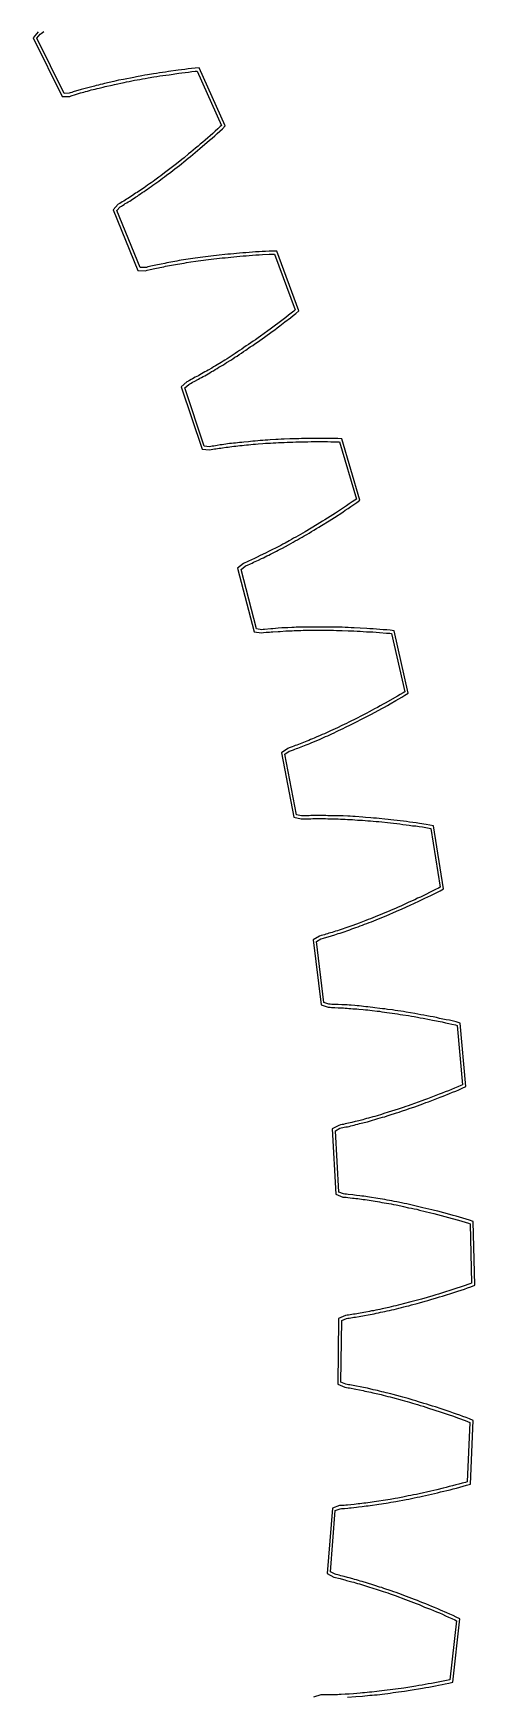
# Model space of a CAD drawing. Extents: x 0 to 2, y 0 to 2.
# Drawn here: x 1.852 to 2, y 0.873 to 1.432 of the extents above; entities that cross this region are included whole.
import ezdxf

# ---------------------------------------------------------------- set-up
doc = ezdxf.new("R2010")
doc.units = 0
doc.layers.get('0').update_dxf_attribs({"linetype": 'CONTINUOUS'})

msp = doc.modelspace()

# ---------------------------------------------------------------- linework, layer by layer
at = {"color": 0}
for points in [[(1.85357, 1.43283), (1.85194, 1.43088), (1.86165, 1.41114), (1.86421, 1.41118), (1.86475, 1.41135), (1.86621, 1.41183), (1.86783, 1.41233), (1.86837, 1.41243), (1.86897, 1.4126), (1.86957, 1.41282), (1.87017, 1.41297), (1.87082, 1.41314), (1.87142, 1.41331), (1.87272, 1.41362), (1.87343, 1.41379), (1.87408, 1.41396), (1.87549, 1.41428), (1.87619, 1.4145), (1.87847, 1.41499), (1.87924, 1.41521), (1.88249, 1.41585), (1.88336, 1.41601), (1.88417, 1.41618), (1.8851, 1.41639), (1.88596, 1.41656), (1.88687, 1.41672), (1.88775, 1.41689), (1.88867, 1.41704), (1.88965, 1.41721), (1.89057, 1.41738), (1.89253, 1.41769), (1.89356, 1.41786), (1.89453, 1.41803), (1.8966, 1.41835), (1.89762, 1.41846), (1.90088, 1.41894), (1.90196, 1.41906), (1.90306, 1.41922), (1.90419, 1.41932), (1.90533, 1.41949), (1.90647, 1.4196), (1.90713, 1.41965), (1.91531, 1.40142), (1.91488, 1.40099), (1.91401, 1.40022), (1.91314, 1.39942), (1.91233, 1.39865), (1.91146, 1.39794), (1.91064, 1.39719), (1.90983, 1.39649), (1.90896, 1.39578), (1.90815, 1.39507), (1.90739, 1.39442), (1.90657, 1.39372), (1.90576, 1.39307), (1.905, 1.39242), (1.90419, 1.39182), (1.90267, 1.39051), (1.90192, 1.38997), (1.90121, 1.38938), (1.89968, 1.38818), (1.89615, 1.38547), (1.89486, 1.38449), (1.89415, 1.38401), (1.89285, 1.38303), (1.89225, 1.3826), (1.8916, 1.38216), (1.891, 1.38173), (1.89035, 1.38129), (1.88981, 1.38086), (1.88921, 1.38043), (1.88803, 1.37967), (1.88693, 1.37891), (1.88639, 1.37858), (1.88531, 1.37782), (1.88482, 1.3775), (1.88428, 1.37717), (1.88379, 1.37684), (1.88331, 1.37657), (1.88286, 1.3763), (1.88238, 1.37598), (1.88189, 1.37571), (1.88103, 1.37516), (1.88053, 1.37489), (1.87879, 1.37305), (1.88715, 1.35265), (1.88971, 1.35254), (1.89031, 1.3527), (1.89128, 1.35292), (1.89182, 1.35303), (1.89231, 1.35319), (1.8929, 1.3533), (1.89344, 1.35341), (1.89404, 1.35352), (1.89458, 1.35368), (1.89518, 1.35379), (1.89583, 1.3539), (1.89643, 1.35406), (1.89774, 1.35427), (1.89844, 1.35444), (1.89908, 1.35455), (1.9005, 1.35476), (1.90121, 1.35493), (1.90196, 1.35503), (1.90267, 1.35514), (1.90349, 1.35531), (1.905, 1.35552), (1.90662, 1.35574), (1.90744, 1.3559), (1.91178, 1.35645), (1.91456, 1.35677), (1.91553, 1.35688), (1.9165, 1.35693), (1.91943, 1.35726), (1.92046, 1.35737), (1.9215, 1.35742), (1.92253, 1.35753), (1.92356, 1.35758), (1.92464, 1.35769), (1.92572, 1.35775), (1.92681, 1.35786), (1.92796, 1.35791), (1.92904, 1.35796), (1.93132, 1.35807), (1.93251, 1.35813), (1.93311, 1.35813), (1.94011, 1.33941), (1.93961, 1.33898), (1.93869, 1.33827), (1.93782, 1.33757), (1.9369, 1.33686), (1.93604, 1.33621), (1.93511, 1.3355), (1.93251, 1.33355), (1.93169, 1.33295), (1.93083, 1.3323), (1.92839, 1.33051), (1.92757, 1.32997), (1.92676, 1.32937), (1.92594, 1.32883), (1.92518, 1.32829), (1.92437, 1.32775), (1.92361, 1.32726), (1.92285, 1.32671), (1.9221, 1.32623), (1.92139, 1.32574), (1.92063, 1.32525), (1.91992, 1.32476), (1.91922, 1.32433), (1.91851, 1.32384), (1.91781, 1.32341), (1.91715, 1.32297), (1.91644, 1.32254), (1.91581, 1.32216), (1.91515, 1.32172), (1.91385, 1.32096), (1.91325, 1.32058), (1.9126, 1.3202), (1.912, 1.31982), (1.91081, 1.31917), (1.91026, 1.31885), (1.90967, 1.31852), (1.90858, 1.31787), (1.90804, 1.3176), (1.9075, 1.31728), (1.90701, 1.317), (1.90647, 1.31673), (1.90549, 1.31619), (1.90506, 1.31597), (1.90457, 1.3157), (1.90414, 1.31548), (1.90365, 1.31521), (1.90175, 1.31348), (1.90875, 1.29259), (1.91129, 1.29232), (1.91183, 1.29243), (1.91233, 1.29253), (1.91288, 1.29264), (1.91342, 1.2927), (1.91396, 1.29281), (1.9145, 1.29286), (1.91504, 1.29297), (1.91564, 1.29302), (1.91683, 1.29324), (1.91749, 1.29329), (1.91808, 1.2934), (1.91872, 1.29346), (1.91943, 1.29357), (1.92008, 1.29362), (1.92079, 1.29373), (1.92144, 1.29378), (1.92219, 1.29384), (1.9229, 1.29395), (1.92367, 1.294), (1.92437, 1.29405), (1.92518, 1.29416), (1.92594, 1.29422), (1.92676, 1.29427), (1.92757, 1.29438), (1.92919, 1.29449), (1.93007, 1.29454), (1.93087, 1.2946), (1.93181, 1.29465), (1.93267, 1.29471), (1.9336, 1.29476), (1.93446, 1.29481), (1.93544, 1.29487), (1.93636, 1.29487), (1.93733, 1.29492), (1.93826, 1.29498), (1.93924, 1.29498), (1.94026, 1.29503), (1.94125, 1.29503), (1.94228, 1.29508), (1.94433, 1.29508), (1.94542, 1.29514), (1.9509, 1.29514), (1.95204, 1.29508), (1.95318, 1.29508), (1.95432, 1.29503), (1.95497, 1.29503), (1.96067, 1.27582), (1.96018, 1.27544), (1.95921, 1.27485), (1.95828, 1.2742), (1.95731, 1.27355), (1.95637, 1.27289), (1.95361, 1.2711), (1.95275, 1.27056), (1.95182, 1.26997), (1.95096, 1.26942), (1.95008, 1.26883), (1.94922, 1.26834), (1.94749, 1.26725), (1.94342, 1.26481), (1.9426, 1.26438), (1.94185, 1.26389), (1.94032, 1.26302), (1.93956, 1.26264), (1.93881, 1.26221), (1.9381, 1.26177), (1.93668, 1.26101), (1.93593, 1.26063), (1.93528, 1.26025), (1.93457, 1.25987), (1.93132, 1.25825), (1.93012, 1.2576), (1.92833, 1.25678), (1.92725, 1.25624), (1.92665, 1.25597), (1.92617, 1.25575), (1.92563, 1.25548), (1.92269, 1.25418), (1.92068, 1.25255), (1.92626, 1.23123), (1.92876, 1.23085), (1.92936, 1.2309), (1.93033, 1.23101), (1.93087, 1.23107), (1.93147, 1.23107), (1.93201, 1.23117), (1.93257, 1.23117), (1.93435, 1.23134), (1.935, 1.23134), (1.93696, 1.2315), (1.93767, 1.2315), (1.93832, 1.23155), (1.93901, 1.23155), (1.93978, 1.23161), (1.94049, 1.23166), (1.94194, 1.23166), (1.94276, 1.23172), (1.94515, 1.23172), (1.94596, 1.23177), (1.94937, 1.23177), (1.95025, 1.23172), (1.95301, 1.23172), (1.95394, 1.23166), (1.95589, 1.23166), (1.95785, 1.23155), (1.95888, 1.2315), (1.95985, 1.2315), (1.96089, 1.23139), (1.96197, 1.23139), (1.963, 1.23134), (1.96408, 1.23123), (1.96625, 1.23112), (1.96733, 1.23101), (1.96847, 1.23096), (1.97076, 1.23074), (1.9719, 1.23069), (1.9725, 1.23058), (1.97694, 1.21105), (1.9764, 1.21072), (1.97542, 1.21012), (1.97444, 1.20958), (1.97347, 1.20898), (1.97054, 1.20736), (1.96963, 1.20681), (1.96864, 1.20627), (1.96778, 1.20578), (1.96679, 1.2053), (1.96593, 1.20481), (1.965, 1.20432), (1.96414, 1.20383), (1.96326, 1.2034), (1.9624, 1.20291), (1.96067, 1.20204), (1.95985, 1.20161), (1.95899, 1.20123), (1.95817, 1.20079), (1.95736, 1.20041), (1.9566, 1.20003), (1.95578, 1.19965), (1.95426, 1.19889), (1.9535, 1.19857), (1.95275, 1.19819), (1.95199, 1.19786), (1.94988, 1.19689), (1.94917, 1.19662), (1.94846, 1.19629), (1.94715, 1.19575), (1.9465, 1.19542), (1.94586, 1.1952), (1.94521, 1.19493), (1.94461, 1.19466), (1.94401, 1.19444), (1.94342, 1.19417), (1.94287, 1.19396), (1.94228, 1.19374), (1.94174, 1.19352), (1.94114, 1.19331), (1.94065, 1.19309), (1.94011, 1.19293), (1.93961, 1.19271), (1.93907, 1.19249), (1.9381, 1.19217), (1.93756, 1.19195), (1.93549, 1.19048), (1.93961, 1.16889), (1.94211, 1.16829), (1.94271, 1.16829), (1.94319, 1.16835), (1.94536, 1.16835), (1.94596, 1.1684), (1.95031, 1.1684), (1.95101, 1.16835), (1.95313, 1.16835), (1.95383, 1.16829), (1.95458, 1.16829), (1.95535, 1.16824), (1.95611, 1.16824), (1.95692, 1.16819), (1.95768, 1.16813), (1.9585, 1.16808), (1.95931, 1.16808), (1.96018, 1.16802), (1.96099, 1.16791), (1.96186, 1.16791), (1.96272, 1.16786), (1.9636, 1.16775), (1.96451, 1.1677), (1.96544, 1.16759), (1.96636, 1.16753), (1.96729, 1.16743), (1.96826, 1.16737), (1.97217, 1.16694), (1.97526, 1.16661), (1.97629, 1.16645), (1.97738, 1.16634), (1.9784, 1.16618), (1.97954, 1.16602), (1.98062, 1.16591), (1.98178, 1.16574), (1.98286, 1.16558), (1.984, 1.16537), (1.98514, 1.1652), (1.98574, 1.16509), (1.98882, 1.14534), (1.98833, 1.14502), (1.98731, 1.14453), (1.98525, 1.1435), (1.98421, 1.14301), (1.98226, 1.14204), (1.98128, 1.1416), (1.98031, 1.14111), (1.97835, 1.14025), (1.97743, 1.13981), (1.97651, 1.13943), (1.97558, 1.139), (1.97467, 1.13862), (1.97379, 1.13818), (1.97287, 1.1378), (1.97114, 1.13704), (1.97026, 1.13672), (1.96946, 1.13634), (1.96864, 1.13601), (1.96778, 1.13569), (1.96696, 1.13536), (1.96619, 1.13504), (1.96539, 1.13471), (1.96463, 1.13444), (1.96386, 1.13412), (1.96158, 1.1333), (1.95947, 1.13249), (1.95876, 1.13227), (1.95811, 1.132), (1.95742, 1.13178), (1.95676, 1.13157), (1.95617, 1.13135), (1.95551, 1.13113), (1.95492, 1.13091), (1.95426, 1.1307), (1.95367, 1.13053), (1.95313, 1.13037), (1.95253, 1.13015), (1.95199, 1.12999), (1.95139, 1.12983), (1.9509, 1.12967), (1.95036, 1.1295), (1.94988, 1.12934), (1.94933, 1.12923), (1.94883, 1.12907), (1.94829, 1.12891), (1.94613, 1.1276), (1.94879, 1.10574), (1.95122, 1.10498), (1.95182, 1.10498), (1.95231, 1.10493), (1.9534, 1.10493), (1.95449, 1.10482), (1.95508, 1.10482), (1.95568, 1.10476), (1.95628, 1.10476), (1.95688, 1.10471), (1.95751, 1.10466), (1.95811, 1.1046), (1.95876, 1.1046), (1.95947, 1.10449), (1.96012, 1.10449), (1.96083, 1.10444), (1.96153, 1.10433), (1.96294, 1.10422), (1.96371, 1.10411), (1.96446, 1.10406), (1.96522, 1.10395), (1.96599, 1.1039), (1.96761, 1.10368), (1.96843, 1.10362), (1.96924, 1.10346), (1.97011, 1.10335), (1.97092, 1.10324), (1.97265, 1.10303), (1.97358, 1.10287), (1.9745, 1.10276), (1.97542, 1.10259), (1.97629, 1.10248), (1.97825, 1.10216), (1.97917, 1.102), (1.98014, 1.10183), (1.98118, 1.10167), (1.98215, 1.10145), (1.98318, 1.10129), (1.98525, 1.10086), (1.98628, 1.10069), (1.98953, 1.10004), (1.99061, 1.09977), (1.99175, 1.09956), (1.99283, 1.09928), (1.99397, 1.09907), (1.99457, 1.0989), (1.99636, 1.07894), (1.99576, 1.07872), (1.99474, 1.07823), (1.99365, 1.0778), (1.9916, 1.07693), (1.99056, 1.07655), (1.98953, 1.07612), (1.9885, 1.07574), (1.9846, 1.07422), (1.98361, 1.07389), (1.98269, 1.07351), (1.979, 1.07221), (1.97814, 1.07189), (1.97726, 1.07162), (1.9764, 1.07129), (1.97467, 1.07075), (1.9714, 1.06966), (1.96989, 1.06923), (1.96912, 1.06896), (1.96761, 1.06852), (1.9669, 1.06831), (1.96619, 1.06814), (1.96479, 1.06771), (1.96408, 1.06755), (1.96343, 1.06738), (1.96278, 1.06717), (1.96149, 1.06684), (1.96089, 1.06668), (1.96029, 1.06657), (1.9591, 1.06624), (1.95856, 1.06613), (1.95796, 1.06597), (1.95688, 1.06576), (1.95637, 1.06559), (1.95583, 1.06554), (1.95535, 1.06543), (1.95481, 1.06527), (1.95253, 1.06413), (1.95378, 1.0421), (1.95611, 1.04118), (1.95671, 1.04112), (1.95719, 1.04112), (1.95774, 1.04102), (1.95936, 1.04085), (1.95996, 1.0408), (1.9605, 1.04069), (1.9611, 1.04064), (1.96175, 1.04058), (1.96235, 1.04047), (1.963, 1.04037), (1.9636, 1.04031), (1.96431, 1.0402), (1.96496, 1.04009), (1.96636, 1.03988), (1.96701, 1.03977), (1.96778, 1.03966), (1.96847, 1.03955), (1.96924, 1.03939), (1.97, 1.03928), (1.97076, 1.03912), (1.97157, 1.03901), (1.97239, 1.03885), (1.97314, 1.03868), (1.97401, 1.03852), (1.97564, 1.03819), (1.97651, 1.03803), (1.97825, 1.0376), (1.97917, 1.03743), (1.98008, 1.03722), (1.98101, 1.03706), (1.98193, 1.03678), (1.98378, 1.03635), (1.98574, 1.03592), (1.98671, 1.03564), (1.99289, 1.03402), (1.99507, 1.03337), (1.99615, 1.03309), (1.99729, 1.03277), (1.99837, 1.03244), (1.99897, 1.03223), (1.9994, 1.01226), (1.99881, 1.01199), (1.99664, 1.01123), (1.99556, 1.01091), (1.99451, 1.01052), (1.99343, 1.0102), (1.98931, 1.0089), (1.98833, 1.00857), (1.98736, 1.0083), (1.98639, 1.00798), (1.98443, 1.00743), (1.98258, 1.00689), (1.98167, 1.00667), (1.98074, 1.0064), (1.97987, 1.00618), (1.979, 1.00591), (1.9764, 1.00526), (1.97558, 1.00505), (1.97472, 1.00483), (1.9739, 1.00467), (1.97314, 1.00445), (1.97233, 1.00429), (1.97157, 1.00407), (1.96929, 1.00358), (1.96858, 1.00342), (1.96783, 1.00326), (1.96718, 1.00315), (1.96647, 1.00298), (1.96576, 1.00288), (1.96511, 1.00271), (1.96382, 1.0025), (1.96322, 1.00239), (1.96257, 1.00228), (1.96197, 1.00212), (1.96137, 1.00206), (1.96078, 1.00195), (1.96024, 1.00184), (1.95969, 1.00179), (1.95861, 1.00157), (1.95806, 1.00152), (1.95757, 1.00147), (1.95703, 1.00136), (1.95469, 1.00032), (1.95469, 1), (1.95443, 0.9783), (1.95676, 0.97727), (1.95785, 0.97705), (1.95833, 0.977), (1.9605, 0.97656), (1.96289, 0.97613), (1.96354, 0.97596), (1.96419, 0.97586), (1.96485, 0.97569), (1.9655, 0.97559), (1.96615, 0.97542), (1.96897, 0.97477), (1.96972, 0.97456), (1.97043, 0.97439), (1.97125, 0.97418), (1.972, 0.97401), (1.97276, 0.9738), (1.97601, 0.97293), (1.97689, 0.97271), (1.97775, 0.97244), (1.97857, 0.97222), (1.97949, 0.97195), (1.98036, 0.97168), (1.98128, 0.97141), (1.98215, 0.97114), (1.98313, 0.97086), (1.98406, 0.97054), (1.98497, 0.97027), (1.98888, 0.96897), (1.9899, 0.96864), (1.99089, 0.96832), (1.99192, 0.96794), (1.993, 0.96761), (1.99507, 0.96685), (1.99724, 0.96609), (1.99886, 0.96544), (1.99799, 0.94547), (1.9974, 0.94526), (1.99625, 0.94499), (1.99517, 0.94466), (1.99408, 0.94439), (1.993, 0.94407), (1.99192, 0.94385), (1.99083, 0.94352), (1.98981, 0.94331), (1.98774, 0.94276), (1.98568, 0.94233), (1.98178, 0.94146), (1.98085, 0.94124), (1.97993, 0.94108), (1.979, 0.94086), (1.97808, 0.9407), (1.97721, 0.94048), (1.97629, 0.94032), (1.97456, 0.94), (1.97368, 0.93989), (1.97206, 0.93956), (1.97125, 0.93945), (1.97043, 0.93929), (1.96739, 0.93886), (1.96664, 0.93869), (1.96593, 0.93864), (1.96382, 0.93831), (1.96317, 0.93826), (1.96246, 0.93815), (1.96181, 0.9381), (1.96121, 0.93804), (1.96061, 0.93793), (1.95996, 0.93788), (1.95876, 0.93777), (1.95768, 0.93766), (1.95708, 0.93761), (1.9566, 0.93755), (1.95606, 0.9375), (1.95557, 0.9375), (1.95497, 0.93745), (1.95258, 0.93658), (1.95085, 0.91461), (1.95313, 0.91341), (1.95367, 0.91325), (1.95464, 0.91303), (1.95518, 0.91292), (1.95628, 0.9126), (1.95682, 0.91249), (1.95736, 0.91233), (1.95915, 0.91184), (1.95979, 0.91168), (1.96039, 0.91151), (1.96104, 0.9113), (1.96169, 0.91113), (1.96235, 0.91092), (1.96306, 0.9107), (1.96371, 0.91054), (1.96511, 0.9101), (1.96588, 0.90983), (1.96658, 0.90961), (1.96733, 0.9094), (1.96963, 0.90858), (1.97043, 0.90836), (1.97125, 0.90809), (1.97206, 0.90777), (1.97368, 0.90723), (1.97715, 0.90592), (1.97808, 0.9056), (1.97894, 0.90527), (1.98079, 0.90451), (1.98178, 0.90419), (1.98269, 0.90381), (1.98361, 0.90338), (1.98557, 0.90261), (1.9866, 0.90218), (1.98757, 0.90175), (1.98861, 0.90137), (1.98958, 0.90093), (1.99061, 0.90044), (1.99169, 0.90001), (1.99274, 0.89952), (1.99376, 0.89909), (1.99436, 0.89876), (1.99208, 0.87891), (1.99154, 0.87874), (1.98813, 0.87809), (1.98594, 0.87766), (1.98486, 0.8775), (1.98378, 0.87728), (1.98275, 0.87711), (1.98167, 0.87695), (1.98068, 0.87679), (1.97862, 0.87647), (1.97667, 0.87614), (1.97569, 0.87603), (1.97472, 0.87587), (1.97379, 0.87576), (1.97287, 0.8756), (1.97011, 0.87527), (1.96838, 0.87505), (1.9675, 0.875), (1.96588, 0.87478), (1.96506, 0.87473), (1.96425, 0.87462), (1.96343, 0.87457), (1.96268, 0.87451), (1.96192, 0.8744), (1.95964, 0.87424), (1.95822, 0.87413), (1.95757, 0.87408), (1.95688, 0.87408), (1.95557, 0.87397), (1.95492, 0.87397), (1.95426, 0.87391), (1.95367, 0.87391), (1.95307, 0.87386), (1.95133, 0.87386), (1.95079, 0.87381), (1.94868, 0.87381), (1.94624, 0.8731)], [(1.95763, 0.87305), (1.96044, 0.87326), (1.96272, 0.87343), (1.96354, 0.87353), (1.96436, 0.87359), (1.96517, 0.8737), (1.96599, 0.87375), (1.96679, 0.87386), (1.96767, 0.87391), (1.97026, 0.87424), (1.97119, 0.87435), (1.97206, 0.87446), (1.97299, 0.87462), (1.97396, 0.87473), (1.97487, 0.87484), (1.97586, 0.875), (1.97683, 0.87511), (1.97879, 0.87543), (1.98292, 0.87609), (1.984, 0.8763), (1.98503, 0.87647), (1.98611, 0.87668), (1.98725, 0.8769), (1.98833, 0.87706), (1.98947, 0.87728), (1.99056, 0.87755), (1.99175, 0.87777), (1.99306, 0.87809), (1.99544, 0.89936), (1.99425, 0.90001), (1.99317, 0.9005), (1.99214, 0.90099), (1.99104, 0.90142), (1.98899, 0.90229), (1.98801, 0.90272), (1.98699, 0.90316), (1.986, 0.90359), (1.98503, 0.90397), (1.98406, 0.90441), (1.98307, 0.90478), (1.9821, 0.90511), (1.98118, 0.90554), (1.98025, 0.90587), (1.97933, 0.90625), (1.97846, 0.90658), (1.97661, 0.90723), (1.97581, 0.90755), (1.97407, 0.9082), (1.97325, 0.90848), (1.97239, 0.9088), (1.96994, 0.90961), (1.96918, 0.90989), (1.96843, 0.9101), (1.9669, 0.91064), (1.96615, 0.91086), (1.96263, 0.91195), (1.96197, 0.91211), (1.96132, 0.91233), (1.96067, 0.91249), (1.96007, 0.91265), (1.95942, 0.91287), (1.95822, 0.91319), (1.95763, 0.9133), (1.95654, 0.91363), (1.95594, 0.91379), (1.9554, 0.9139), (1.95492, 0.91406), (1.95437, 0.91417), (1.95389, 0.91428), (1.9535, 0.91439), (1.95199, 0.9152), (1.95356, 0.93582), (1.95518, 0.93641), (1.95562, 0.93647), (1.95617, 0.93647), (1.95665, 0.93652), (1.95774, 0.93663), (1.95833, 0.93669), (1.95888, 0.93674), (1.96067, 0.9369), (1.96132, 0.93701), (1.96263, 0.93712), (1.96392, 0.93734), (1.96463, 0.93739), (1.96533, 0.9375), (1.9661, 0.93761), (1.9675, 0.93783), (1.96826, 0.93793), (1.96907, 0.93804), (1.96983, 0.93815), (1.97065, 0.93831), (1.9714, 0.93842), (1.97222, 0.93859), (1.9731, 0.93869), (1.9739, 0.93886), (1.97738, 0.93951), (1.97831, 0.93967), (1.97922, 0.93989), (1.98014, 0.94005), (1.98107, 0.94027), (1.98204, 0.94043), (1.98296, 0.94065), (1.98394, 0.94086), (1.98497, 0.94108), (1.98594, 0.9413), (1.98693, 0.94157), (1.98796, 0.94179), (1.98899, 0.94206), (1.99007, 0.94227), (1.9911, 0.94255), (1.99219, 0.94282), (1.99322, 0.94309), (1.99436, 0.94336), (1.99544, 0.94368), (1.99658, 0.94396), (1.99772, 0.94428), (1.99903, 0.94471), (1.99994, 0.96609), (1.99869, 0.96664), (1.99756, 0.96707), (1.99647, 0.96745), (1.99544, 0.96783), (1.99436, 0.96821), (1.99333, 0.96859), (1.99224, 0.96897), (1.99126, 0.96929), (1.99024, 0.96962), (1.98921, 0.97), (1.98725, 0.97065), (1.98628, 0.97092), (1.98529, 0.97125), (1.98438, 0.97157), (1.9834, 0.97184), (1.98156, 0.97239), (1.98068, 0.97266), (1.97976, 0.97293), (1.97803, 0.97347), (1.97629, 0.9739), (1.97547, 0.97418), (1.97304, 0.97483), (1.97222, 0.97499), (1.97071, 0.97542), (1.96994, 0.97559), (1.96924, 0.97575), (1.96847, 0.97591), (1.96778, 0.97613), (1.96707, 0.97624), (1.96636, 0.9764), (1.96442, 0.97689), (1.96311, 0.97711), (1.96251, 0.97727), (1.96012, 0.9777), (1.9585, 0.97803), (1.95801, 0.97808), (1.95751, 0.97819), (1.95708, 0.97824), (1.95546, 0.979), (1.95574, 0.99967), (1.95731, 1.00032), (1.95774, 1.00043), (1.95822, 1.00049), (1.95876, 1.0006), (1.95931, 1.00065), (1.95985, 1.00076), (1.96039, 1.00081), (1.96158, 1.00103), (1.96212, 1.00114), (1.96278, 1.00125), (1.96338, 1.00136), (1.96468, 1.00157), (1.96533, 1.00174), (1.96599, 1.00184), (1.96669, 1.00195), (1.96733, 1.00212), (1.9681, 1.00228), (1.96881, 1.00244), (1.96951, 1.00255), (1.97026, 1.00271), (1.97103, 1.00293), (1.97179, 1.00309), (1.9726, 1.00326), (1.97336, 1.00342), (1.97499, 1.00385), (1.97581, 1.00402), (1.97667, 1.00423), (1.97749, 1.00445), (1.97835, 1.00467), (1.97922, 1.00494), (1.98107, 1.00537), (1.98193, 1.00564), (1.98378, 1.00618), (1.98475, 1.00646), (1.98568, 1.00673), (1.98762, 1.00727), (1.98867, 1.0076), (1.98964, 1.00792), (1.99376, 1.00922), (1.99485, 1.00955), (1.99593, 1.00993), (1.99701, 1.01025), (1.99804, 1.01063), (1.99918, 1.01101), (2.00049, 1.01156), (2, 1.03299), (1.99869, 1.03342), (1.99756, 1.03375), (1.99539, 1.0344), (1.99425, 1.03472), (1.99322, 1.03499), (1.99214, 1.03532), (1.98801, 1.0364), (1.98699, 1.03662), (1.986, 1.03689), (1.98503, 1.03711), (1.98406, 1.03738), (1.98307, 1.0376), (1.97939, 1.03847), (1.97851, 1.03863), (1.97765, 1.03885), (1.97672, 1.03901), (1.97586, 1.03923), (1.97424, 1.03955), (1.97336, 1.03971), (1.97254, 1.03988), (1.97179, 1.03998), (1.97097, 1.04015), (1.97021, 1.04031), (1.9694, 1.04042), (1.96869, 1.04053), (1.96793, 1.04069), (1.96511, 1.04112), (1.96317, 1.04145), (1.96251, 1.0415), (1.96186, 1.04161), (1.96067, 1.04172), (1.96007, 1.04183), (1.95947, 1.04188), (1.95785, 1.04205), (1.95731, 1.04216), (1.95682, 1.04216), (1.95637, 1.04221), (1.95475, 1.04286), (1.95361, 1.06348), (1.95514, 1.06429), (1.95557, 1.0644), (1.95606, 1.06451), (1.9566, 1.06462), (1.95708, 1.06473), (1.95768, 1.06483), (1.95822, 1.06494), (1.95876, 1.0651), (1.95936, 1.06527), (1.95996, 1.06538), (1.9605, 1.06554), (1.96115, 1.0657), (1.96175, 1.06586), (1.96436, 1.06652), (1.96506, 1.06673), (1.96576, 1.06689), (1.96718, 1.06733), (1.96793, 1.06755), (1.96864, 1.06776), (1.9694, 1.06798), (1.97021, 1.0682), (1.97097, 1.06847), (1.97174, 1.06868), (1.97418, 1.0695), (1.97504, 1.06977), (1.97586, 1.07004), (1.9776, 1.07058), (1.97846, 1.07091), (1.98031, 1.07156), (1.98118, 1.07189), (1.9821, 1.07221), (1.98307, 1.07254), (1.984, 1.07292), (1.98497, 1.07324), (1.98888, 1.07476), (1.9899, 1.07514), (1.99197, 1.07601), (1.993, 1.07639), (1.99408, 1.07682), (1.99511, 1.07726), (1.99621, 1.07775), (1.99744, 1.07834), (1.99556, 1.09966), (1.99425, 1.10004), (1.99197, 1.10059), (1.99083, 1.1008), (1.98867, 1.10124), (1.98757, 1.10151), (1.98649, 1.10173), (1.98546, 1.10189), (1.98438, 1.10211), (1.98335, 1.10232), (1.98236, 1.10248), (1.98133, 1.10265), (1.98036, 1.10287), (1.97743, 1.10335), (1.97651, 1.10352), (1.97558, 1.10362), (1.97461, 1.10379), (1.97374, 1.1039), (1.97282, 1.10406), (1.97108, 1.10427), (1.97021, 1.10444), (1.9694, 1.10449), (1.96853, 1.1046), (1.9669, 1.10482), (1.96615, 1.10493), (1.96533, 1.10498), (1.96457, 1.10509), (1.96382, 1.10514), (1.96306, 1.10525), (1.96235, 1.10531), (1.96158, 1.10541), (1.96094, 1.10547), (1.96018, 1.10552), (1.95888, 1.10563), (1.95822, 1.10563), (1.95757, 1.10574), (1.95692, 1.10574), (1.95632, 1.10579), (1.95574, 1.10579), (1.95454, 1.1059), (1.954, 1.1059), (1.95344, 1.10596), (1.95236, 1.10596), (1.95188, 1.10601), (1.95144, 1.10601), (1.94976, 1.10655), (1.94726, 1.12706), (1.94874, 1.12793), (1.94911, 1.12809), (1.9496, 1.1282), (1.95068, 1.12853), (1.95117, 1.12869), (1.95226, 1.12902), (1.95344, 1.12934), (1.954, 1.12956), (1.95458, 1.12972), (1.95524, 1.12994), (1.95583, 1.13015), (1.95844, 1.13102), (1.95915, 1.13129), (1.95985, 1.13151), (1.9605, 1.13178), (1.96126, 1.13205), (1.96197, 1.13232), (1.96272, 1.1326), (1.96343, 1.13287), (1.96419, 1.13314), (1.965, 1.13346), (1.96576, 1.13373), (1.96658, 1.13406), (1.96733, 1.13439), (1.96815, 1.13471), (1.96903, 1.13504), (1.96983, 1.13542), (1.97071, 1.13574), (1.97418, 1.13726), (1.97601, 1.13802), (1.97879, 1.13932), (1.98172, 1.14063), (1.98367, 1.1416), (1.98469, 1.14209), (1.98568, 1.14258), (1.98774, 1.14355), (1.98882, 1.1441), (1.98996, 1.1448), (1.98665, 1.16596), (1.98535, 1.16623), (1.98415, 1.16645), (1.98188, 1.16677), (1.98079, 1.16694), (1.97965, 1.1671), (1.97857, 1.16721), (1.97749, 1.16737), (1.97646, 1.16748), (1.97538, 1.16764), (1.97228, 1.16797), (1.97131, 1.16808), (1.97026, 1.16819), (1.96832, 1.1684), (1.96739, 1.16851), (1.96647, 1.16857), (1.96556, 1.16867), (1.96371, 1.16878), (1.96283, 1.16889), (1.96024, 1.16905), (1.95942, 1.16911), (1.95856, 1.16916), (1.95779, 1.16916), (1.95617, 1.16927), (1.9554, 1.16927), (1.95464, 1.16932), (1.95389, 1.16932), (1.95313, 1.16938), (1.95101, 1.16938), (1.95036, 1.16943), (1.94536, 1.16943), (1.94476, 1.16938), (1.94314, 1.16938), (1.94265, 1.16932), (1.94222, 1.16932), (1.94054, 1.16971), (1.93664, 1.19005), (1.9381, 1.19103), (1.93847, 1.19119), (1.93946, 1.19152), (1.93994, 1.19173), (1.94049, 1.19195), (1.94097, 1.19211), (1.94151, 1.19233), (1.94211, 1.19255), (1.94265, 1.19276), (1.94325, 1.19298), (1.94379, 1.1932), (1.94439, 1.19347), (1.94504, 1.19368), (1.94564, 1.19396), (1.94824, 1.19504), (1.94889, 1.19537), (1.9496, 1.19564), (1.95025, 1.19596), (1.95101, 1.19623), (1.95171, 1.19656), (1.95242, 1.19694), (1.95318, 1.19727), (1.95394, 1.19765), (1.95469, 1.19797), (1.95546, 1.19835), (1.95622, 1.19868), (1.95703, 1.19911), (1.95865, 1.19987), (1.96029, 1.20074), (1.96115, 1.20112), (1.96197, 1.20155), (1.96283, 1.20204), (1.96371, 1.20247), (1.96463, 1.20291), (1.9655, 1.2034), (1.96826, 1.20486), (1.96918, 1.2054), (1.97011, 1.20589), (1.97108, 1.20643), (1.972, 1.20698), (1.97396, 1.20806), (1.97493, 1.20866), (1.97597, 1.20926), (1.97694, 1.20985), (1.97808, 1.21061), (1.97336, 1.2315), (1.972, 1.23172), (1.97086, 1.23182), (1.96972, 1.23188), (1.96858, 1.23199), (1.96744, 1.23204), (1.96631, 1.23215), (1.96522, 1.23221), (1.96414, 1.23231), (1.96197, 1.23242), (1.9599, 1.23253), (1.95888, 1.23253), (1.9579, 1.23258), (1.95688, 1.23264), (1.95589, 1.23269), (1.95492, 1.23269), (1.954, 1.23275), (1.9521, 1.23275), (1.95117, 1.2328), (1.94433, 1.2328), (1.94353, 1.23275), (1.94271, 1.23275), (1.94194, 1.23269), (1.94043, 1.23269), (1.93972, 1.23264), (1.93896, 1.23264), (1.93756, 1.23253), (1.9369, 1.23253), (1.93625, 1.23248), (1.9356, 1.23248), (1.93431, 1.23237), (1.93251, 1.23221), (1.93192, 1.23221), (1.92974, 1.23199), (1.92925, 1.23193), (1.92882, 1.23188), (1.92708, 1.23215), (1.92188, 1.25217), (1.92324, 1.25326), (1.92361, 1.25347), (1.92404, 1.25363), (1.92503, 1.25407), (1.92557, 1.25429), (1.92606, 1.25456), (1.9266, 1.25478), (1.92714, 1.25505), (1.92768, 1.25526), (1.92876, 1.25581), (1.92936, 1.25608), (1.92996, 1.2564), (1.93056, 1.25667), (1.93121, 1.257), (1.93181, 1.25727), (1.93311, 1.25792), (1.93375, 1.2583), (1.9344, 1.25863), (1.93506, 1.25901), (1.93576, 1.25933), (1.93787, 1.26047), (1.93858, 1.26091), (1.93935, 1.26128), (1.94011, 1.26172), (1.94081, 1.26215), (1.94157, 1.26259), (1.94239, 1.26302), (1.94314, 1.26346), (1.94396, 1.26394), (1.94472, 1.26438), (1.94553, 1.26487), (1.9464, 1.26535), (1.94721, 1.2659), (1.94808, 1.26638), (1.94889, 1.26687), (1.9515, 1.2685), (1.95236, 1.2691), (1.95329, 1.26964), (1.95606, 1.27143), (1.95692, 1.27203), (1.9579, 1.27268), (1.95882, 1.27333), (1.96078, 1.27463), (1.96186, 1.27544), (1.95574, 1.29601), (1.95437, 1.29612), (1.95204, 1.29612), (1.9509, 1.29617), (1.94433, 1.29617), (1.94331, 1.29612), (1.94222, 1.29612), (1.94125, 1.29606), (1.94021, 1.29606), (1.93924, 1.29601), (1.93826, 1.29601), (1.93631, 1.2959), (1.93539, 1.2959), (1.9344, 1.29584), (1.93354, 1.29579), (1.93169, 1.29568), (1.93083, 1.29563), (1.93001, 1.29557), (1.92914, 1.29552), (1.92833, 1.29546), (1.92746, 1.29541), (1.92665, 1.2953), (1.92583, 1.29525), (1.92507, 1.29519), (1.92432, 1.29508), (1.92279, 1.29498), (1.9221, 1.29487), (1.92133, 1.29481), (1.92063, 1.29471), (1.91997, 1.29465), (1.91928, 1.2946), (1.91863, 1.29449), (1.91797, 1.29443), (1.91732, 1.29432), (1.91672, 1.29422), (1.91607, 1.29416), (1.91547, 1.29405), (1.91488, 1.294), (1.91379, 1.29378), (1.91325, 1.29373), (1.91271, 1.29362), (1.91217, 1.29357), (1.91168, 1.29346), (1.91124, 1.2934), (1.9095, 1.29357), (1.90294, 1.31315), (1.90424, 1.31434), (1.90462, 1.31456), (1.90506, 1.31478), (1.90554, 1.31505), (1.90603, 1.31527), (1.9075, 1.31608), (1.90804, 1.31641), (1.90853, 1.31668), (1.90913, 1.317), (1.90967, 1.31728), (1.91075, 1.31793), (1.91135, 1.31825), (1.91194, 1.31863), (1.91254, 1.31896), (1.91314, 1.31934), (1.91379, 1.31966), (1.91439, 1.3201), (1.91569, 1.32086), (1.91635, 1.32129), (1.91699, 1.32167), (1.9184, 1.32254), (1.91906, 1.32297), (1.91976, 1.32346), (1.92051, 1.32389), (1.92122, 1.32438), (1.92199, 1.32487), (1.92269, 1.32536), (1.92344, 1.32585), (1.92497, 1.32693), (1.92578, 1.32742), (1.92654, 1.32796), (1.92736, 1.32856), (1.92817, 1.3291), (1.92899, 1.3297), (1.92979, 1.33024), (1.93061, 1.33089), (1.93147, 1.33149), (1.93229, 1.33209), (1.93317, 1.33274), (1.93403, 1.33333), (1.9349, 1.33404), (1.93664, 1.33534), (1.93847, 1.33675), (1.93935, 1.33746), (1.94026, 1.33816), (1.94129, 1.33908), (1.93386, 1.35916), (1.93246, 1.35916), (1.93132, 1.3591), (1.93012, 1.35905), (1.92899, 1.359), (1.9279, 1.35894), (1.92676, 1.35889), (1.92567, 1.35878), (1.92458, 1.35872), (1.9235, 1.35862), (1.92247, 1.35856), (1.92139, 1.35845), (1.92036, 1.3584), (1.91938, 1.35829), (1.91835, 1.35818), (1.91737, 1.35807), (1.91639, 1.35802), (1.91444, 1.3578), (1.91168, 1.35748), (1.91081, 1.35737), (1.90989, 1.35726), (1.90901, 1.35715), (1.90815, 1.35699), (1.90733, 1.35693), (1.90647, 1.35677), (1.90483, 1.35655), (1.90408, 1.35645), (1.90332, 1.35628), (1.9025, 1.35617), (1.90175, 1.35607), (1.90104, 1.35596), (1.90028, 1.35579), (1.89958, 1.35569), (1.89893, 1.35558), (1.89822, 1.35541), (1.89757, 1.35531), (1.89686, 1.3552), (1.89621, 1.35503), (1.89501, 1.35482), (1.89438, 1.35466), (1.89378, 1.35455), (1.89324, 1.35444), (1.89264, 1.35433), (1.89208, 1.35417), (1.89154, 1.35406), (1.89106, 1.35395), (1.89051, 1.35384), (1.89003, 1.35368), (1.8896, 1.35362), (1.88786, 1.35368), (1.88004, 1.37277), (1.88124, 1.37402), (1.88163, 1.37424), (1.882, 1.37451), (1.88249, 1.37484), (1.88292, 1.37511), (1.8834, 1.37538), (1.8839, 1.37571), (1.88439, 1.37598), (1.88536, 1.37663), (1.8859, 1.37695), (1.88639, 1.37733), (1.88699, 1.37766), (1.88747, 1.37804), (1.88807, 1.37842), (1.88861, 1.3788), (1.88921, 1.37918), (1.88981, 1.37961), (1.8904, 1.37999), (1.89094, 1.38043), (1.8916, 1.38086), (1.89219, 1.38129), (1.89285, 1.38173), (1.8935, 1.38222), (1.89415, 1.38265), (1.89546, 1.38363), (1.89611, 1.38417), (1.89681, 1.38466), (1.89822, 1.38574), (1.89893, 1.38623), (1.89962, 1.38683), (1.90033, 1.38737), (1.9011, 1.38797), (1.90181, 1.38851), (1.90256, 1.38917), (1.90408, 1.39035), (1.90489, 1.391), (1.90565, 1.3916), (1.90642, 1.39225), (1.90722, 1.39296), (1.90804, 1.39361), (1.91129, 1.39643), (1.91217, 1.39714), (1.91303, 1.39789), (1.91385, 1.39865), (1.91471, 1.39942), (1.91564, 1.40022), (1.91656, 1.40121), (1.90776, 1.42074), (1.90642, 1.42063), (1.90522, 1.42051), (1.90408, 1.42042), (1.90294, 1.42025), (1.90186, 1.42008), (1.90072, 1.41997), (1.89746, 1.41949), (1.89643, 1.41932), (1.8954, 1.41922), (1.89438, 1.41906), (1.89339, 1.41889), (1.89236, 1.41872), (1.8904, 1.4184), (1.88949, 1.41824), (1.88851, 1.41808), (1.88667, 1.41775), (1.88574, 1.41754), (1.88226, 1.41689), (1.88064, 1.41656), (1.87983, 1.41635), (1.87901, 1.41618), (1.87597, 1.41553), (1.87528, 1.41531), (1.87451, 1.41515), (1.87386, 1.41499), (1.87315, 1.41482), (1.8725, 1.41461), (1.8699, 1.41396), (1.86811, 1.41347), (1.8654, 1.41265), (1.8649, 1.41249), (1.86442, 1.41238), (1.86404, 1.41222), (1.86231, 1.41217), (1.85314, 1.43072), (1.85428, 1.43207), (1.8546, 1.43229), (1.85547, 1.43294)]]:
    msp.add_lwpolyline(points, dxfattribs=at)

doc.saveas('drawing.dxf')
